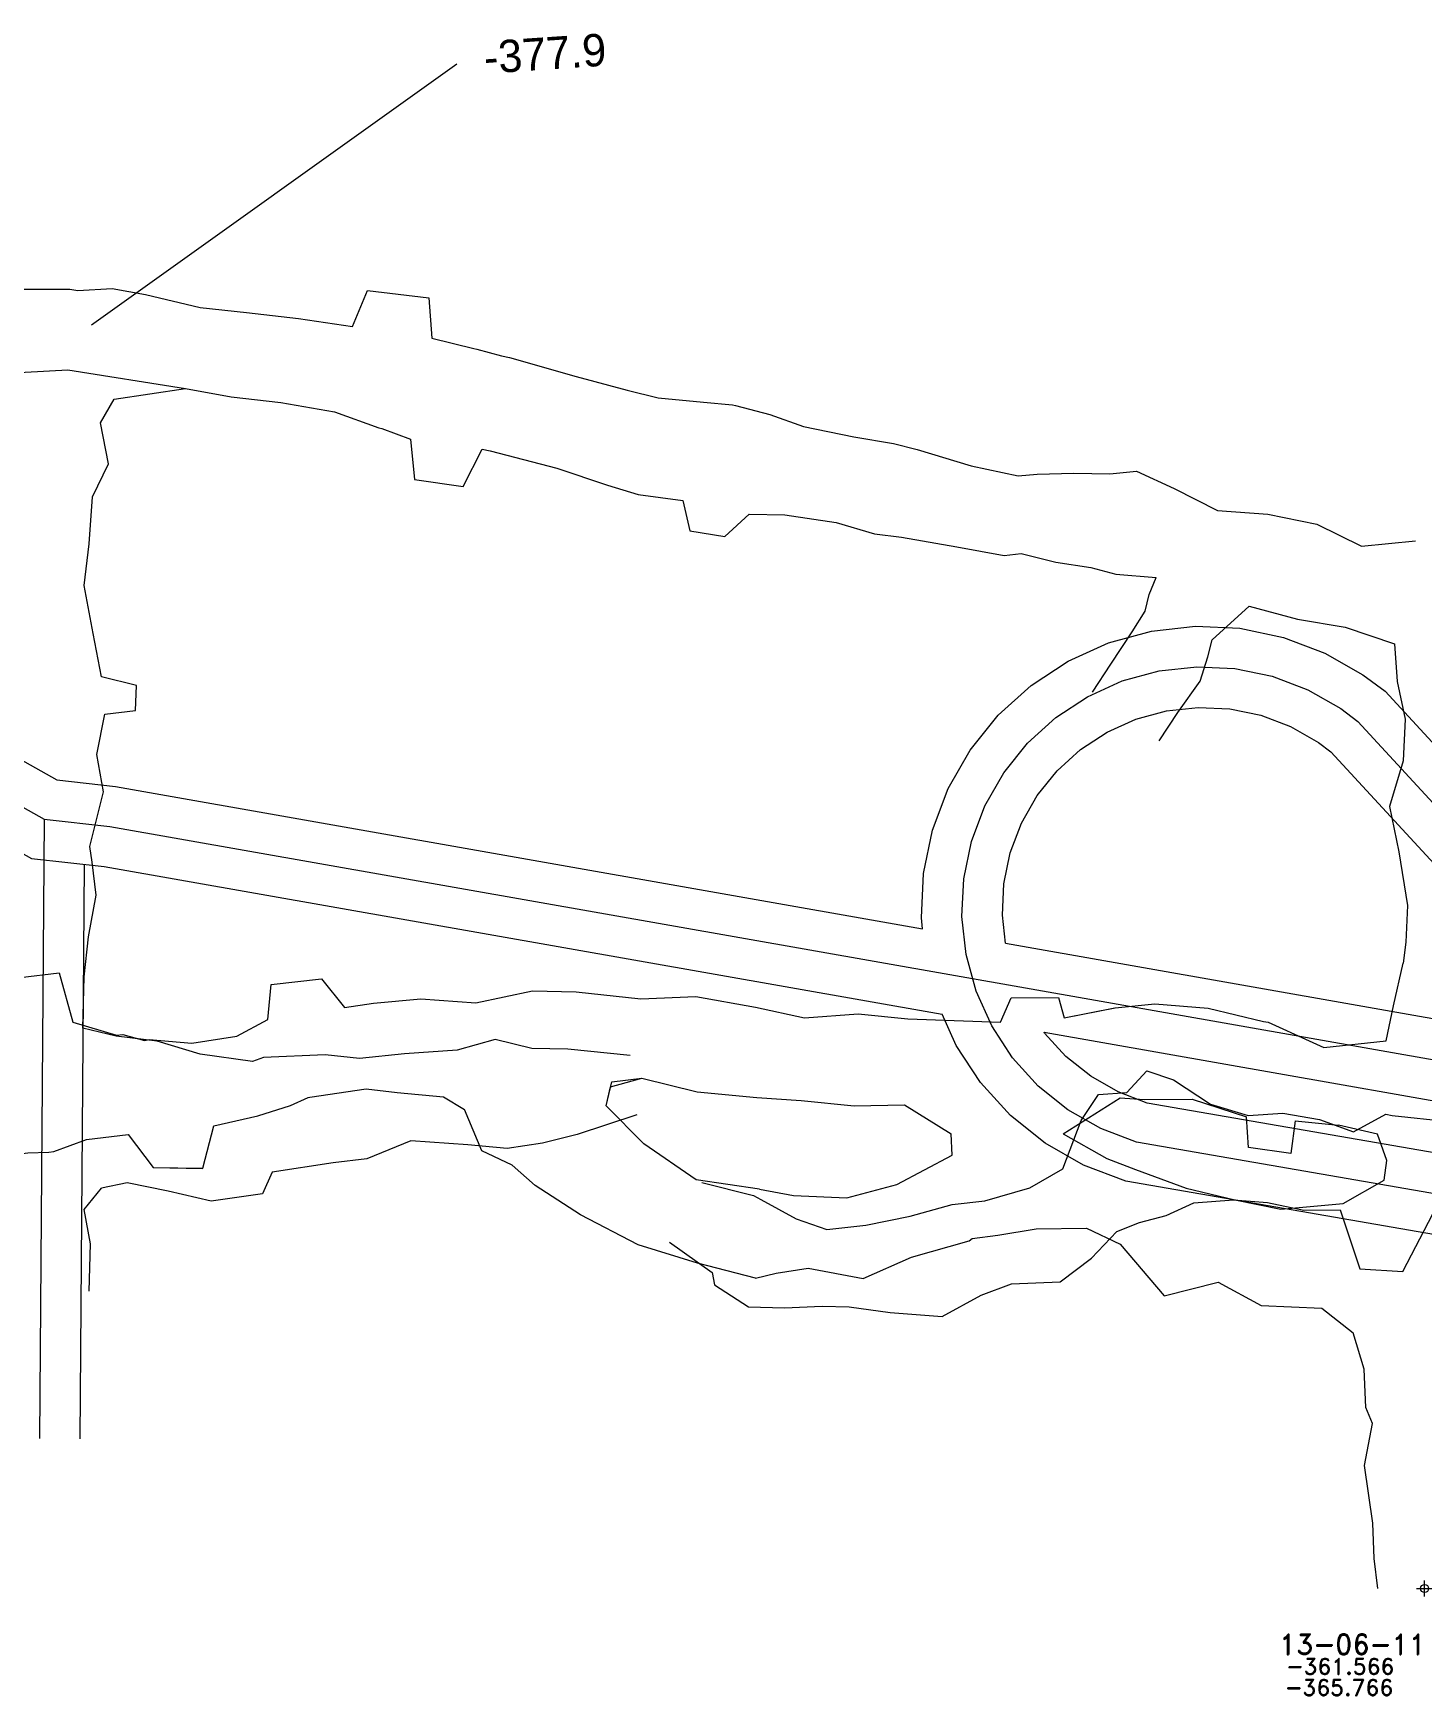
# Model space of a CAD drawing. Extents: x 0 to 99091, y -1812 to 13278.
# Drawn here: x 9875.4 to 9961.4, y 10107.3 to 10210.1 of the extents above; entities that cross this region are included whole.
import ezdxf
from ezdxf.enums import TextEntityAlignment as Align

# ---------------------------------------------------------------- set-up
doc = ezdxf.new("R2010")
doc.units = 0
doc.header["$MEASUREMENT"] = 0
doc.header["$PDMODE"] = 34
doc.header["$PDSIZE"] = 0.5
for name, color, linetype in [('F-440-8647-EW-SCR', 1, 'Continuous'), ('F-440-8648-EW-SCR', 1, 'Continuous'), ('F-460-8340-EW-SCR', 5, 'Continuous'), ('F-460-8733-E-SCR', 206, 'Continuous'), ('proy82- 480', 7, 'Continuous'), ('PROY82-480', 3, 'Continuous'), ('R-165-7766-NW-SA', 3, 'Continuous'), ('XC-460-8741-S-SCR', 1, 'Continuous')]:
    doc.layers.add(name, color=color, linetype=linetype)
doc.styles.add('ROMAND', font='ROMAND.SHX')
doc.styles.add('ROMANS', font='ROMANS.SHX', dxfattribs={"width": 2.5})

# ---------------------------------------------------------------- blocks, each defined once
blk = doc.blocks.new('F2')
at = {"lineweight": 0}
blk.add_point((0, 0), dxfattribs=at)
at = {"lineweight": 0, "style": 'ROMAND'}
for tag, height, p in [('NOMBRE', 1.25, (0.2, 6.62)), ('CIELO', 1, (0.14, 4.62)), ('PISO', 1, (0.14, 3.25))]:
    blk.add_attdef(tag, text='', height=height, dxfattribs=at).set_placement(p, align=Align.CENTER)
at = {"lineweight": 0, "style": 'ROMANS', "flags": 1}
for tag, p in [('MINA', (-0.07, -3.26)), ('LOCALIZACION', (-0.07, -4.93)), ('ESTRUCTURA', (-0.07, -6.62)), ('NIVEL', (-0.07, -8.29)), ('OBRA', (-0.07, -10.12)), ('FECHA', (-0.07, -11.79)), ('ATRAS', (-0.07, -13.48)), ('TOPOGRAFO', (2.67, -15.3))]:
    blk.add_attdef(tag, text='', height=1.25, dxfattribs=at).set_placement(p, align=Align.CENTER)

msp = doc.modelspace()

# ---------------------------------------------------------------- linework, layer by layer
at = {"color": 2, "linetype": 'Continuous', "lineweight": 0, "flags": 128}
for points, elevation in [([(9879.03, 10192.04), (9901.62, 10208.17)], -363.5), ([(9873.41, 10189.02), (9877.57, 10189.25), (9884.83, 10188.09)], -375.27)]:
    msp.add_lwpolyline(points, dxfattribs=dict(at, elevation=elevation))
at = {"layer": 'F-440-8647-EW-SCR', "color": 1, "linetype": 'Continuous', "lineweight": 0}
for points in [[(9935.25, 10148.92, -362.5), (9935.91, 10150.41, -362.25), (9938.83, 10150.44, -362.25), (9939.18, 10149.19, -362.6)], [(9935.25, 10148.92, -366.9), (9935.91, 10150.41, -366.95), (9938.83, 10150.44, -366.95), (9939.18, 10149.19, -366.8)], [(9920.33, 10138.59, -361.62), (9920.33, 10138.59, -361.62), (9922.44, 10138.2, -361.42), (9925.74, 10138.05, -361.72), (9928.84, 10138.88, -361.52), (9932.25, 10140.69, -361.62), (9932.19, 10142, -361.72), (9932.19, 10142, -361.72)], [(9920.33, 10138.59, -366.22), (9920.33, 10138.59, -366.22), (9922.44, 10138.2, -366.32), (9925.74, 10138.05, -366.22), (9928.84, 10138.88, -366.32), (9932.25, 10140.69, -366.32), (9932.19, 10142, -366.32), (9932.19, 10142, -366.32)], [(9939.12, 10142, -362.47), (9941.81, 10140.49, -362.59), (9943.59, 10139.8, -363.01)], [(9939.12, 10142, -366.77), (9941.81, 10140.49, -366.59), (9943.59, 10139.8, -366.71)], [(9943.59, 10139.8, -363.01), (9946.72, 10138.65, -361.6), (9949.74, 10137.93, -362.28), (9952.58, 10137.35, -362.37), (9956.43, 10137.69, -362.86), (9958.98, 10139.14, -363.08)], [(9943.59, 10139.8, -366.71), (9946.72, 10138.65, -366.8), (9949.74, 10137.93, -366.88), (9952.58, 10137.35, -366.97), (9956.43, 10137.69, -366.96), (9958.98, 10139.14, -366.88)], [(9920.1, 10133.08, -361.14), (9921.37, 10133.4, -361.62), (9923.35, 10133.7, -361.42), (9926.75, 10133.05, -361.72), (9929.74, 10134.37, -361.52), (9933.31, 10135.39, -361.62), (9933.49, 10135.53, -361.72), (9935.08, 10135.75, -361.72)], [(9920.1, 10133.08, -366.14), (9921.37, 10133.4, -366.22), (9923.35, 10133.7, -366.32), (9926.75, 10133.05, -366.22), (9929.74, 10134.37, -366.32), (9933.31, 10135.39, -366.32), (9933.49, 10135.53, -366.32), (9935.08, 10135.75, -366.42)], [(9935.08, 10135.75, -361.72), (9935.08, 10135.75, -361.72), (9935.08, 10135.75, -361.72), (9935.08, 10135.75, -361.72), (9937.44, 10136.13, -362.47), (9940.57, 10136.17, -362.59), (9942.65, 10135.19, -363.01)], [(9935.08, 10135.75, -366.42), (9935.08, 10135.75, -366.42), (9935.08, 10135.75, -366.42), (9935.08, 10135.75, -366.42), (9937.44, 10136.13, -366.77), (9940.57, 10136.17, -366.59), (9942.65, 10135.19, -366.71)], [(9942.65, 10135.19, -363.01), (9945.37, 10131.98, -361.6), (9948.7, 10132.84, -362.28), (9951.37, 10131.38, -362.37), (9955.11, 10131.23, -362.86), (9957.05, 10129.71, -363.05)], [(9942.65, 10135.19, -366.71), (9945.37, 10131.98, -366.8), (9948.7, 10132.84, -366.88), (9951.37, 10131.38, -366.97), (9955.11, 10131.23, -366.96), (9957.05, 10129.71, -366.85)], [(9958.57, 10113.88, -361.57), (9958.36, 10115.75, -360.68), (9958.26, 10117.93, -360.64), (9957.75, 10121.5, -361.46), (9958.24, 10124.09, -361.46), (9957.84, 10125.08, -361.48), (9957.73, 10127.46, -361.76), (9957.05, 10129.71, -363.05)], [(9958.57, 10113.88, -365.77), (9958.36, 10115.75, -365.88), (9958.26, 10117.93, -366.04), (9957.75, 10121.5, -366.36), (9958.24, 10124.09, -366.26), (9957.84, 10125.08, -366.28), (9957.73, 10127.46, -366.36), (9957.05, 10129.71, -366.85)]]:
    msp.add_polyline3d(points, dxfattribs=at)
at = {"layer": 'F-440-8648-EW-SCR', "color": 1, "linetype": 'Continuous', "lineweight": 0, "flags": 128}
for points, elevation in [([(9959.61, 10172.31), (9959.78, 10169.97), (9960.27, 10167.66), (9960.15, 10165.08), (9959.31, 10162.24), (9959.88, 10159.44), (9960.42, 10156.13), (9960.31, 10153.85), (9960.15, 10152.57)], -364.56), ([(9953.46, 10142.82), (9953.19, 10140.78), (9950.59, 10141.16), (9950.45, 10143.05)], -367.02), ([(9953.46, 10142.82), (9953.19, 10140.78), (9950.59, 10141.16), (9950.45, 10143.05)], -362.82)]:
    msp.add_lwpolyline(points, dxfattribs=dict(at, elevation=elevation))
at = {"layer": 'F-440-8648-EW-SCR', "color": 1, "linetype": 'Continuous', "lineweight": 0}
for points in [[(9848.07, 10145.11, -365.61), (9848.75, 10144.8, -365.51), (9851.86, 10144.96, -365.55), (9855.34, 10146.17, -365.49), (9857.74, 10147.16, -365.53), (9860.9, 10146.82, -365.57), (9864.05, 10146.59, -365.71), (9867.16, 10147.55, -365.85), (9867.93, 10150.61, -365.78), (9870.15, 10150.85, -365.78), (9871.03, 10148.91, -365.8), (9874.24, 10148.08, -365.74), (9874.62, 10151.68, -365.85), (9877.02, 10151.97, -365.86), (9877.87, 10148.91, -365.88), (9880.58, 10148.11, -366.02), (9880.96, 10148.14, -366.15)], [(9848.07, 10145.11, -360.41), (9848.75, 10144.8, -360.51), (9851.86, 10144.96, -360.25), (9855.34, 10146.17, -360.19), (9857.74, 10147.16, -360.33), (9860.9, 10146.82, -360.47), (9864.05, 10146.59, -360.11), (9867.16, 10147.55, -360.45), (9867.93, 10150.61, -360.18), (9870.15, 10150.85, -360.18), (9871.03, 10148.91, -360.7), (9874.24, 10148.08, -361.14), (9874.62, 10151.68, -361.15), (9877.02, 10151.97, -361.16), (9877.87, 10148.91, -361.18), (9880.58, 10148.11, -361.52), (9880.96, 10148.14, -361.65)], [(9955.24, 10147.34, -363.06), (9959.09, 10147.76, -363.09), (9959.55, 10149.93, -362.69), (9960.15, 10152.57, -364.56)], [(9955.24, 10147.34, -367.26), (9959.09, 10147.76, -367.19), (9959.55, 10149.93, -367.39), (9960.15, 10152.57, -364.56)], [(9880.96, 10148.14, -361.65), (9882.3, 10147.77, -361.39), (9882.59, 10147.85, -361.41), (9885.23, 10147.62, -361.6), (9888.02, 10148.05, -361.72), (9889.92, 10149.07, -362.4), (9890.14, 10151.25, -362.65), (9893.24, 10151.6, -362.65), (9894.68, 10149.82, -361.89), (9896.47, 10150.08, -361.86), (9899.39, 10150.35, -361.61), (9899.39, 10150.35, -361.61)], [(9880.96, 10148.14, -366.15), (9882.3, 10147.77, -366.19), (9882.59, 10147.85, -366.21), (9885.23, 10147.62, -366.3), (9888.02, 10148.05, -366.32), (9889.92, 10149.07, -366.4), (9890.14, 10151.25, -366.45), (9893.24, 10151.6, -366.45), (9894.68, 10149.82, -366.69), (9896.47, 10150.08, -366.66), (9899.39, 10150.35, -367.01), (9899.39, 10150.35, -367.01)], [(9899.39, 10150.35, -361.61), (9899.39, 10150.35, -361.61), (9902.8, 10150.1, -361.99), (9906.29, 10150.85, -361.77), (9908.99, 10150.79, -361.96), (9912.99, 10150.35, -362.24), (9916.39, 10150.5, -362.22), (9920.1, 10149.85, -362.6)], [(9899.39, 10150.35, -367.01), (9899.39, 10150.35, -367.01), (9902.8, 10150.1, -367.09), (9906.29, 10150.85, -366.97), (9908.99, 10150.79, -366.96), (9912.99, 10150.35, -366.94), (9916.39, 10150.5, -367.02), (9920.1, 10149.85, -367)], [(9920.1, 10149.85, -362.6), (9923.12, 10149.17, -361.7), (9926.43, 10149.43, -361.5), (9929.52, 10149.11, -362.1), (9935.25, 10148.92, -362.5)], [(9920.1, 10149.85, -367), (9923.12, 10149.17, -366.8), (9926.43, 10149.43, -366.8), (9929.52, 10149.11, -367.1), (9935.25, 10148.92, -366.9)], [(9939.18, 10149.19, -366.8), (9942.32, 10149.8, -366.8)], [(9939.18, 10149.19, -362.6), (9942.33, 10149.8, -362.93)], [(9942.33, 10149.8, -366.8), (9944.79, 10150.05, -366.92)], [(9942.33, 10149.8, -362.93), (9944.79, 10150.05, -362.82)], [(9944.79, 10150.05, -362.82), (9948.09, 10149.77, -362.75), (9951.5, 10148.96, -362.79)], [(9944.79, 10150.05, -366.92), (9948.09, 10149.77, -366.85), (9951.5, 10148.96, -366.89)], [(9951.5, 10148.96, -362.79), (9951.5, 10148.96, -362.79), (9951.8, 10148.91, -362.79), (9954.33, 10147.75, -362.82), (9955.24, 10147.34, -363.06)], [(9951.5, 10148.96, -366.89), (9951.5, 10148.96, -366.89), (9951.8, 10148.91, -366.89), (9954.33, 10147.75, -367.02), (9955.24, 10147.34, -367.26)], [(9881.3, 10141.96, -361.52), (9882.83, 10139.92, -361.39), (9885.91, 10139.88, -361.41), (9886.59, 10142.5, -361.6), (9889.32, 10143.12, -361.72), (9891.33, 10143.75, -362.4), (9892.43, 10144.25, -362.65), (9892.53, 10144.28, -362.65), (9896.01, 10144.79, -361.89), (9897.93, 10144.57, -361.86), (9900.79, 10144.3, -361.47), (9902.09, 10143.51, -361.9)], [(9881.3, 10141.96, -366.02), (9882.83, 10139.92, -366.19), (9885.9, 10139.87, -366.21), (9886.59, 10142.5, -366.3), (9889.32, 10143.12, -366.32), (9891.33, 10143.75, -366.4), (9892.43, 10144.25, -366.45), (9892.53, 10144.28, -366.45), (9896.01, 10144.79, -366.69), (9897.93, 10144.57, -366.66), (9900.79, 10144.3, -366.87), (9902.09, 10143.51, -366.8)], [(9920.33, 10138.59, -366.22), (9920.33, 10138.59, -366.22), (9916.43, 10139.17, -365.89), (9913.19, 10141.39, -365.84), (9910.86, 10143.73, -365.86), (9911.2, 10145.23, -366.63), (9911.2, 10145.23, -366.63), (9911.2, 10145.23, -366.63)], [(9920.33, 10138.59, -361.62), (9920.33, 10138.59, -361.62), (9916.43, 10139.17, -362.09), (9913.19, 10141.39, -361.34), (9910.86, 10143.73, -360.86), (9911.12, 10144.91, -361.13), (9911.12, 10144.91, -361.13), (9911.12, 10144.91, -361.13)], [(9911.12, 10144.91, -361.13), (9913.06, 10145.45, -362.24), (9916.48, 10144.6, -362.22), (9920.18, 10144.25, -362.6)], [(9911.2, 10145.23, -366.63), (9913.06, 10145.45, -366.94), (9916.48, 10144.6, -367.02), (9920.18, 10144.25, -367)], [(9920.18, 10144.25, -362.6), (9922.91, 10144.07, -361.7), (9926.2, 10143.74, -361.5), (9929.31, 10143.81, -362.1), (9932.19, 10142, -361.72), (9932.19, 10142, -361.72)], [(9920.18, 10144.25, -367), (9922.91, 10144.07, -366.8), (9926.2, 10143.74, -366.8), (9929.31, 10143.81, -367.1), (9932.19, 10142, -366.32)], [(9939.12, 10142, -362.47), (9939.12, 10142, -362.47), (9942.65, 10144.24, -363.12)], [(9939.12, 10142, -366.77), (9939.12, 10142, -366.77), (9942.65, 10144.24, -366.77)], [(9942.65, 10144.24, -366.77), (9944.12, 10144.14, -366.78)], [(9942.65, 10144.24, -363.12), (9944.12, 10144.14, -363.28)], [(9944.12, 10144.14, -363.28), (9947.1, 10144.15, -362.75), (9950.45, 10143.05, -362.82)], [(9944.12, 10144.14, -366.78), (9947.1, 10144.15, -366.85), (9950.45, 10143.05, -366.89)], [(9920.1, 10133.08, -361.14), (9916.51, 10134, -361.26), (9912.83, 10135.14, -362.09), (9909.26, 10136.99, -361.34), (9906.47, 10138.81, -360.86), (9905.05, 10140.07, -361.13), (9903.16, 10140.96, -361.21), (9902.09, 10143.51, -361.9)], [(9920.1, 10133.08, -366.14), (9916.51, 10134, -366.16), (9912.83, 10135.14, -365.89), (9909.26, 10136.99, -365.84), (9906.47, 10138.81, -365.86), (9905.05, 10140.07, -366.63), (9903.16, 10140.96, -366.71), (9902.09, 10143.51, -366.8)], [(9953.46, 10142.82, -362.82), (9953.46, 10142.82, -362.82), (9953.46, 10142.82, -362.82), (9953.46, 10142.82, -362.82), (9956.15, 10142.55, -363.64)], [(9953.46, 10142.82, -367.02), (9953.46, 10142.82, -367.02), (9956.15, 10142.55, -367.04)], [(9958.98, 10139.14, -363.08), (9959.14, 10140.35, -363.07), (9958.56, 10141.99, -363.04), (9956.15, 10142.55, -363.64)], [(9958.98, 10139.14, -366.88), (9959.14, 10140.35, -367.07), (9958.56, 10141.99, -367.04), (9956.15, 10142.55, -367.04)], [(9848.47, 10138.63, -365.61), (9849.4, 10139.24, -365.51), (9852.49, 10139.5, -365.55), (9855.97, 10140.81, -365.49), (9858.45, 10141.1, -365.53), (9861.64, 10140.47, -365.57), (9864.73, 10140.73, -365.71), (9867.85, 10141.59, -365.85), (9870.22, 10141.17, -365.78), (9870.49, 10140.59, -365.78), (9872.01, 10140.47, -365.8), (9875.09, 10140.83, -365.74), (9876.39, 10140.88, -365.85), (9876.69, 10140.91, -365.86), (9878.72, 10141.65, -365.88), (9881.3, 10141.96, -366.02), (9881.3, 10141.96, -366.02)], [(9848.47, 10138.63, -360.41), (9849.4, 10139.24, -360.51), (9852.49, 10139.5, -360.25), (9855.97, 10140.81, -360.19), (9858.45, 10141.1, -360.33), (9861.64, 10140.47, -360.47), (9864.73, 10140.73, -360.11), (9867.85, 10141.59, -360.45), (9870.22, 10141.17, -360.18), (9870.49, 10140.59, -360.18), (9872.01, 10140.47, -360.7), (9875.09, 10140.83, -361.14), (9876.39, 10140.88, -361.15), (9876.69, 10140.91, -361.16), (9878.72, 10141.65, -361.18), (9881.3, 10141.96, -361.52), (9881.3, 10141.96, -361.52)]]:
    msp.add_polyline3d(points, dxfattribs=at)
at = {"layer": 'F-460-8340-EW-SCR', "linetype": 'Continuous', "lineweight": 0}
for points in [[(9926.92, 10136.36, -376.53), (9926.92, 10136.36, -376.53), (9929.65, 10136.91, -376.7), (9932.25, 10137.64, -376.76), (9934.27, 10137.87, -376.91), (9937.06, 10138.66, -376.88), (9939.1, 10139.84, -377.04), (9940.24, 10142.83, -376.89), (9941.31, 10144.43, -376.92), (9943.05, 10144.57, -376.97), (9944.29, 10145.91, -377), (9945.95, 10145.34, -377.49)], [(9926.92, 10136.36, -372.53), (9926.92, 10136.36, -372.53), (9929.65, 10136.91, -373.4), (9932.25, 10137.64, -372.76), (9934.27, 10137.87, -373.21), (9937.06, 10138.66, -372.68), (9939.1, 10139.84, -373.04), (9940.24, 10142.83, -372.79), (9941.31, 10144.43, -372.72), (9943.05, 10144.57, -372.97), (9944.29, 10145.91, -373), (9945.95, 10145.34, -373.09)], [(9945.95, 10145.34, -377.49), (9945.95, 10145.34, -377.49), (9948.23, 10143.84, -377.61), (9950.55, 10143.14, -377.53), (9952.7, 10143.28, -377.55), (9954.97, 10142.9, -377.46), (9957.07, 10142.14, -377.48), (9959.08, 10143.22, -377.6), (9959.47, 10143.15, -377.6), (9962.96, 10142.76, -377.53), (9964.04, 10142.58, -377.54), (9966.69, 10143.25, -377.46), (9967.56, 10141.78, -377.46)], [(9945.95, 10145.34, -373.09), (9945.95, 10145.34, -373.09), (9948.23, 10143.84, -373.11), (9950.55, 10143.14, -372.93), (9952.7, 10143.28, -373.15), (9954.97, 10142.9, -372.96), (9957.07, 10142.14, -373.08), (9959.08, 10143.22, -373.4), (9959.47, 10143.15, -373.4), (9962.96, 10142.76, -373.43), (9964.04, 10142.58, -373.44), (9966.69, 10143.25, -373.86), (9967.56, 10141.78, -372.86)], [(9916.78, 10139, -371.43), (9919.97, 10138.19, -371.75), (9920.41, 10137.95, -371.79), (9922.6, 10136.76, -372.06), (9924.5, 10136.08, -371.79), (9926.92, 10136.36, -372.53)], [(9916.78, 10139, -376.13), (9919.97, 10138.19, -376.35), (9920.41, 10137.95, -376.39), (9922.6, 10136.76, -376.56), (9924.5, 10136.08, -376.59), (9926.92, 10136.36, -376.53)], [(9924.21, 10131.35, -376.53), (9924.21, 10131.35, -376.53), (9925.88, 10131.3, -376.07), (9928.41, 10130.95, -376.52), (9931.63, 10130.72, -376.7), (9934.05, 10132.02, -376.76), (9935.92, 10132.73, -376.91), (9938.93, 10132.85, -376.88), (9940.87, 10134.31, -377.04), (9942.44, 10135.97, -376.89), (9943.84, 10136.52, -376.92), (9945.49, 10136.95, -376.97), (9947.19, 10137.73, -377.61)], [(9924.21, 10131.35, -372.53), (9924.21, 10131.35, -372.53), (9925.88, 10131.3, -372.57), (9928.41, 10130.95, -372.72), (9931.63, 10130.72, -373.4), (9934.05, 10132.02, -372.76), (9935.92, 10132.73, -373.21), (9938.93, 10132.85, -372.68), (9940.87, 10134.31, -373.04), (9942.44, 10135.97, -372.79), (9943.84, 10136.52, -372.72), (9945.49, 10136.95, -372.97), (9947.19, 10137.73, -373.11)], [(9947.19, 10137.73, -377.61), (9947.19, 10137.73, -377.61), (9949.66, 10137.92, -377.53), (9951.76, 10137.76, -377.55), (9954.01, 10137.28, -377.46), (9956.25, 10137.31, -377.48), (9957.46, 10133.65, -377.6), (9960.13, 10133.49, -377.6), (9961.99, 10137.05, -377.53), (9963.07, 10136.86, -377.54), (9965.5, 10136.25, -377.46), (9966.44, 10136.25, -377.76)], [(9947.19, 10137.73, -373.11), (9947.19, 10137.73, -373.11), (9949.66, 10137.92, -372.93), (9951.76, 10137.76, -373.15), (9954.01, 10137.28, -372.96), (9956.25, 10137.31, -373.08), (9957.46, 10133.65, -373.4), (9960.13, 10133.49, -373.4), (9961.99, 10137.05, -373.43), (9963.07, 10136.86, -373.44), (9965.5, 10136.25, -373.86), (9966.44, 10136.25, -373.16)], [(9914.78, 10135.31, -371.43), (9917.4, 10133.44, -371.75), (9917.56, 10132.67, -371.79), (9919.66, 10131.31, -372.06), (9921.89, 10131.24, -371.79), (9924.21, 10131.35, -372.53)], [(9914.78, 10135.31, -376.13), (9917.4, 10133.44, -376.35), (9917.56, 10132.67, -376.39), (9919.66, 10131.31, -376.56), (9921.89, 10131.24, -376.59), (9924.21, 10131.35, -376.53)]]:
    msp.add_polyline3d(points, dxfattribs=at)
at = {"layer": 'F-460-8733-E-SCR', "color": 206, "linetype": 'Continuous', "lineweight": 0}
for points in [[(9901.64, 10147.18, -372.15), (9898.38, 10146.96, -372), (9895.59, 10146.66, -371.76), (9893.47, 10146.9, -371.51), (9889.67, 10146.72, -371.69), (9888.99, 10146.47, -371.7), (9885.75, 10146.93, -371.47), (9883.08, 10147.73, -371.72), (9880.55, 10148.05, -372.27), (9878.49, 10148.54, -372.53)], [(9901.64, 10147.18, -376.85), (9898.38, 10146.96, -376.4), (9895.59, 10146.66, -376.66), (9893.47, 10146.9, -376.81), (9889.67, 10146.72, -376.79), (9888.99, 10146.47, -376.9), (9885.75, 10146.93, -377.07), (9883.08, 10147.73, -377.12), (9880.55, 10148.05, -377.17), (9878.49, 10148.54, -377.47)], [(9912.34, 10146.86, -372.72), (9908.48, 10147.24, -372.13), (9906.26, 10147.29, -372.04), (9903.99, 10147.85, -371.64), (9901.64, 10147.18, -372.15)], [(9912.34, 10146.86, -376.72), (9908.48, 10147.24, -376.63), (9906.26, 10147.29, -376.74), (9903.99, 10147.85, -376.94), (9901.64, 10147.18, -376.85)], [(9912.75, 10143.19, -376.72), (9909.06, 10141.97, -376.63), (9906.91, 10141.43, -376.74), (9904.74, 10141.09, -376.94), (9902.3, 10141.32, -376.85)], [(9912.75, 10143.19, -372.72), (9909.06, 10141.97, -372.13), (9906.91, 10141.43, -372.04), (9904.74, 10141.09, -371.64), (9902.3, 10141.32, -372.15)], [(9902.3, 10141.32, -372.15), (9898.78, 10141.58, -372), (9896.05, 10140.47, -371.76), (9893.97, 10140.22, -371.51), (9890.2, 10139.64, -371.69), (9889.6, 10138.29, -371.7), (9886.42, 10137.85, -371.47), (9883.77, 10138.46, -371.72), (9881.23, 10138.97, -372.27), (9879.65, 10138.65, -372.61)], [(9902.3, 10141.32, -376.85), (9898.78, 10141.58, -376.4), (9896.05, 10140.47, -376.66), (9893.97, 10140.22, -376.81), (9890.2, 10139.64, -376.79), (9889.6, 10138.29, -376.9), (9886.42, 10137.85, -377.07), (9883.77, 10138.46, -377.12), (9881.23, 10138.97, -377.17), (9879.65, 10138.65, -377.21)]]:
    msp.add_polyline3d(points, dxfattribs=at)
at = {"layer": 'proy82- 480', "color": 1, "linetype": 'Continuous', "lineweight": 0, "elevation": -375.63, "flags": 128}
for points in [[(9796.79, 10206.08), (9876.1, 10161.46), (9880.16, 10161.01), (9984.42, 10142.64)], [(9983.15, 10134.65), (9943.66, 10141.49), (9941.45, 10142.33), (9939.41, 10143.5), (9937.57, 10144.96), (9935.99, 10146.71), (9934.7, 10148.68), (9933.73, 10150.82), (9933.11, 10153.1), (9932.86, 10155.44), (9932.97, 10157.78), (9933.45, 10160.09), (9934.28, 10162.29), (9935.45, 10164.33), (9936.92, 10166.17), (9938.66, 10167.75), (9940.63, 10169.04), (9942.77, 10170.02), (9945.05, 10170.63), (9947.39, 10170.89), (9949.74, 10170.78), (9952.04, 10170.3), (9954.24, 10169.47), (9956.29, 10168.3), (9957.35, 10167.51), (9982.56, 10140.17)], [(9876.1, 10161.46), (9875.81, 10123.17)]]:
    msp.add_lwpolyline(points, dxfattribs=at)
at = {"layer": 'proy82- 480', "color": 3, "linetype": 'Continuous', "lineweight": 0, "flags": 128}
for points in [[(9840.19, 10184.53), (9876.88, 10163.89), (9880.51, 10163.49), (9930.42, 10154.69), (9930.35, 10155.36), (9930.48, 10158.1), (9931.04, 10160.79), (9932.01, 10163.36), (9933.37, 10165.74), (9935.09, 10167.89), (9937.13, 10169.73), (9939.42, 10171.24), (9941.93, 10172.38), (9944.58, 10173.09), (9947.3, 10173.4), (9950.05, 10173.27), (9952.74, 10172.71), (9955.31, 10171.74), (9957.66, 10170.4), (9959.03, 10169.38), (9980.74, 10145.83)], [(9832.24, 10183.26), (9875.32, 10159.03), (9879.8, 10158.53), (9931.63, 10149.4)], [(9935.55, 10153.79), (9935.36, 10155.52), (9935.45, 10157.46), (9935.85, 10159.39), (9936.55, 10161.22), (9937.52, 10162.92), (9938.75, 10164.45), (9940.19, 10165.77), (9941.84, 10166.84), (9943.62, 10167.66), (9945.51, 10168.17), (9947.47, 10168.38), (9949.42, 10168.29), (9951.34, 10167.89), (9953.17, 10167.2), (9954.91, 10166.2), (9955.67, 10165.64), (9972.62, 10147.26)], [(9878.58, 10158.67), (9878.31, 10123.15)], [(9935.55, 10153.79), (9972.62, 10147.26)], [(9984.78, 10131.84), (9982.72, 10132.19), (9942.99, 10139.07), (9940.38, 10140.06), (9938, 10141.42), (9935.86, 10143.13), (9934.01, 10145.18), (9932.5, 10147.47), (9931.63, 10149.4)]]:
    msp.add_lwpolyline(points, dxfattribs=at)
msp.add_lwpolyline([(9978.21, 10141.2), (9980.74, 10138.45), (9981.74, 10137.43), (9944.32, 10143.91), (9942.53, 10144.6), (9940.82, 10145.58), (9939.29, 10146.79), (9937.97, 10148.24), (9937.94, 10148.29)], close=True, dxfattribs=at)
at = {"layer": 'R-165-7766-NW-SA', "color": 54, "linetype": 'Continuous', "lineweight": 0}
for points in [[(9868.42, 10196.69, -376.43), (9868.42, 10196.69, -376.43), (9872.12, 10194.74, -375.86), (9874.35, 10194.24, -375.27), (9877.68, 10194.25, -375.05), (9878.17, 10194.16, -374.98), (9880.31, 10194.29, -374.62), (9882.36, 10193.92, -374.35), (9885.74, 10193.11, -373.8), (9888.6, 10192.79, -373.33)], [(9868.42, 10196.69, -380.63), (9868.42, 10196.69, -380.63), (9872.12, 10194.74, -379.86), (9874.35, 10194.24, -379.47), (9877.68, 10194.25, -378.95), (9878.17, 10194.16, -378.88), (9880.31, 10194.29, -378.72), (9882.36, 10193.92, -378.55), (9885.74, 10193.11, -378.3), (9888.6, 10192.79, -377.93)], [(9888.6, 10192.79, -373.33), (9891.82, 10192.43, -372.39), (9895.16, 10191.94, -371.53), (9896.09, 10194.17, -371.04), (9899.88, 10193.7, -371.02), (9900.07, 10191.22, -370.66), (9902.67, 10190.58, -370.4), (9902.86, 10190.54, -370.37), (9904.39, 10190.12, -370.26), (9904.88, 10190.02, -370.19), (9908.99, 10188.85, -369.22), (9912.15, 10187.99, -369.17)], [(9888.6, 10192.79, -377.93), (9891.82, 10192.43, -377.29), (9895.16, 10191.94, -377.03), (9896.09, 10194.17, -376.54), (9899.88, 10193.7, -376.52), (9900.07, 10191.22, -376.36), (9902.67, 10190.58, -375.8), (9902.86, 10190.54, -375.77), (9904.39, 10190.12, -375.26), (9904.88, 10190.02, -375.19), (9908.99, 10188.85, -374.42), (9912.15, 10187.99, -373.97)], [(9884.83, 10188.09, -373.8), (9884.83, 10188.09, -373.8), (9887.66, 10187.58, -373.33)], [(9884.83, 10188.09, -378.3), (9884.83, 10188.09, -378.3), (9887.66, 10187.58, -377.93)], [(9912.15, 10187.99, -373.97), (9914.08, 10187.53, -374.13), (9916.87, 10187.25, -373.92), (9918.66, 10187.08, -373.62), (9918.86, 10187.04, -373.6), (9920.98, 10186.5, -373.35), (9923.06, 10185.76, -373.21), (9926.17, 10185.11, -372.95), (9928.62, 10184.7, -372.48)], [(9912.15, 10187.99, -369.17), (9914.08, 10187.53, -369.43), (9916.87, 10187.25, -369.62), (9918.66, 10187.08, -369.42), (9918.86, 10187.04, -369.4), (9920.98, 10186.5, -369.05), (9923.06, 10185.76, -369.31), (9926.17, 10185.11, -368.95), (9928.62, 10184.7, -368.28)], [(9887.66, 10187.58, -373.33), (9890.74, 10187.24, -372.39), (9894.06, 10186.65, -371.53), (9896.79, 10185.67, -371.04), (9896.98, 10185.63, -371.02), (9898.76, 10184.96, -370.66), (9899.01, 10182.47, -370.4), (9902.02, 10182.03, -370.37), (9903.19, 10184.34, -370.26), (9903.68, 10184.24, -370.19), (9907.81, 10183.18, -369.22), (9910.93, 10182.12, -369.17)], [(9887.66, 10187.58, -377.93), (9890.74, 10187.24, -377.29), (9894.06, 10186.65, -377.03), (9896.79, 10185.67, -376.54), (9896.98, 10185.63, -376.52), (9898.76, 10184.96, -376.36), (9899.01, 10182.47, -375.8), (9902.02, 10182.03, -375.77), (9903.19, 10184.34, -375.26), (9903.68, 10184.24, -375.19), (9907.81, 10183.18, -374.42), (9910.93, 10182.12, -373.97)], [(9928.62, 10184.7, -372.48), (9930.08, 10184.32, -372.29), (9933.43, 10183.32, -371.74), (9936.34, 10182.7, -371.35)], [(9928.62, 10184.7, -368.28), (9930.08, 10184.32, -368.99), (9933.43, 10183.32, -366.84), (9936.34, 10182.7, -366.35)], [(9936.34, 10182.7, -366.35), (9937.52, 10182.81, -366.79), (9939.77, 10182.86, -365.13), (9942, 10182.82, -364.86), (9943.66, 10182.99, -365.04), (9945.98, 10181.91, -364.45), (9948.66, 10180.55, -364.03), (9951.77, 10180.33, -364.39), (9954.8, 10179.71, -364.26), (9957.57, 10178.34, -364.63), (9960.9, 10178.68, -364.39)], [(9936.34, 10182.7, -371.35), (9937.52, 10182.81, -371.29), (9939.77, 10182.86, -370.93), (9942, 10182.82, -370.66), (9943.66, 10182.99, -370.54), (9945.98, 10181.91, -370.05), (9948.66, 10180.55, -369.73), (9951.77, 10180.33, -369.19), (9954.8, 10179.71, -368.96), (9957.57, 10178.34, -369.73), (9960.9, 10178.68, -368.89)], [(9910.93, 10182.12, -373.97), (9912.84, 10181.55, -374.13), (9915.6, 10181.18, -373.92), (9916.03, 10179.3, -373.62), (9918.2, 10178.94, -373.6), (9919.69, 10180.33, -373.35), (9921.91, 10180.28, -373.21), (9925.07, 10179.82, -372.95), (9927.46, 10179.12, -372.48)], [(9910.93, 10182.12, -369.17), (9912.84, 10181.55, -369.43), (9915.6, 10181.18, -369.62), (9916.03, 10179.3, -369.42), (9918.2, 10178.94, -369.4), (9919.69, 10180.33, -369.05), (9921.91, 10180.28, -369.31), (9925.07, 10179.82, -368.95), (9927.46, 10179.12, -368.28)], [(9927.46, 10179.12, -372.48), (9929.12, 10178.9, -372.29), (9932.54, 10178.3, -371.74), (9935.47, 10177.78, -371.35)], [(9927.46, 10179.12, -368.28), (9929.12, 10178.9, -368.99), (9932.54, 10178.3, -366.84), (9935.47, 10177.78, -366.35)], [(9935.47, 10177.78, -366.35), (9936.53, 10177.9, -366.79), (9938.66, 10177.37, -365.13), (9940.83, 10177.03, -364.86), (9942.37, 10176.62, -365.04), (9944.87, 10176.42, -364.45)], [(9935.47, 10177.78, -371.35), (9936.53, 10177.9, -371.29), (9938.66, 10177.37, -370.93), (9940.83, 10177.03, -370.66), (9942.37, 10176.62, -370.54), (9944.87, 10176.42, -370.05)], [(9940.93, 10169.31, -366.26), (9942.07, 10171.06, -365.95), (9943.39, 10173.06, -365.71), (9944.18, 10174.32, -365.36), (9944.44, 10175.36, -364.75), (9944.87, 10176.42, -364.45)], [(9940.93, 10169.31, -370.96), (9942.07, 10171.06, -370.75), (9943.39, 10173.06, -370.51), (9944.18, 10174.32, -370.26), (9944.44, 10175.36, -370.05), (9944.87, 10176.42, -370.05)], [(9945.06, 10166.32, -366.26), (9946.21, 10168.07, -365.95), (9947.6, 10170.01, -365.71), (9948.07, 10171.51, -365.36), (9948.33, 10172.55, -364.75), (9950.62, 10174.64, -364.39)], [(9945.06, 10166.32, -370.96), (9946.21, 10168.07, -370.75), (9947.6, 10170.01, -370.51), (9948.07, 10171.51, -370.26), (9948.33, 10172.55, -370.05), (9950.62, 10174.64, -369.19)], [(9950.62, 10174.64, -369.19), (9953.61, 10173.83, -368.96), (9956.56, 10173.34, -369.73), (9959.61, 10172.31, -368.89)], [(9950.62, 10174.64, -364.39), (9953.61, 10173.83, -364.26), (9956.56, 10173.34, -364.63), (9959.61, 10172.31, -364.56)]]:
    msp.add_polyline3d(points, dxfattribs=at)
at = {"layer": 'XC-460-8741-S-SCR', "color": 1, "linetype": 'Continuous', "lineweight": 0}
for points in [[(9879.13, 10172.94, -374.33), (9879.13, 10172.94, -374.33), (9879.13, 10172.94, -374.33), (9878.58, 10175.91, -374.47), (9878.88, 10178.5, -374.75), (9879.09, 10181.39, -374.84), (9880.07, 10183.45, -374.91), (9879.57, 10185.97, -374.88), (9880.42, 10187.44, -374.53), (9884.83, 10188.09, -373.8)], [(9879.13, 10172.94, -378.33), (9879.13, 10172.94, -378.33), (9879.13, 10172.94, -378.33), (9878.58, 10175.91, -378.57), (9878.88, 10178.5, -378.85), (9879.09, 10181.39, -378.84), (9880.07, 10183.45, -378.91), (9879.57, 10185.97, -378.88), (9880.42, 10187.44, -378.83), (9884.83, 10188.09, -378.3)], [(9879.07, 10158.8, -378.1), (9878.93, 10159.78, -378.12), (9879.76, 10163.15, -378.29), (9879.35, 10165.47, -378.23), (9879.85, 10167.95, -378.28), (9881.75, 10168.18, -378.3), (9881.8, 10169.74, -378.3), (9879.64, 10170.26, -378.33), (9879.13, 10172.94, -378.33)], [(9879.07, 10158.8, -373.6), (9878.93, 10159.78, -373.62), (9879.76, 10163.15, -373.49), (9879.35, 10165.47, -373.53), (9879.85, 10167.95, -373.88), (9881.75, 10168.18, -374.1), (9881.81, 10169.74, -374.1), (9879.64, 10170.26, -374.33), (9879.13, 10172.94, -374.33)], [(9878.57, 10151.72, -377.58), (9878.83, 10154.19, -377.73), (9879.32, 10156.77, -377.89), (9879.07, 10158.8, -378.1)], [(9878.57, 10151.72, -372.91), (9878.83, 10154.19, -373.33), (9879.32, 10156.77, -373.39), (9879.07, 10158.8, -373.6)], [(9878.49, 10148.54, -372.53), (9878.57, 10151.72, -372.91)], [(9878.49, 10148.54, -377.47), (9878.57, 10151.72, -377.58)], [(9878.87, 10132.28, -372.04), (9878.96, 10135.2, -371.95), (9878.57, 10137.33, -372.13), (9879.65, 10138.65, -372.61)], [(9878.87, 10132.28, -376.14), (9878.96, 10135.2, -376.25), (9878.57, 10137.33, -376.53), (9879.65, 10138.65, -377.21)]]:
    msp.add_polyline3d(points, dxfattribs=at)

# ---------------------------------------------------------------- block references
at = {"color": 5, "linetype": 'Continuous', "lineweight": 0}
ref = msp.add_blockref('F2', (9961.47, 10113.89, -361.57), dxfattribs=at)
ref.add_attrib('NOMBRE', '13-06-11', dxfattribs={"lineweight": 0, "height": 1.25, "style": 'ROMAND'}).set_placement((9957.01, 10109.81, -361.57), align=Align.CENTER)
ref.add_attrib('CIELO', '-361.566', dxfattribs={"lineweight": 0, "height": 1, "style": 'ROMAND'}).set_placement((9956.26, 10108.57, -361.57), align=Align.CENTER)
ref.add_attrib('PISO', '-365.766', dxfattribs={"lineweight": 0, "height": 1, "style": 'ROMAND'}).set_placement((9956.19, 10107.26, -361.57), align=Align.CENTER)

# ---------------------------------------------------------------- texts
at = {"layer": 'PROY82-480', "color": 2, "linetype": 'Continuous', "lineweight": 0, "insert": (9903.22, 10209.56), "char_height": 2, "width": 25.395, "attachment_point": 1, "rotation": 3.8557}
msp.add_mtext('-377.9', dxfattribs=at)

doc.saveas('drawing.dxf')
